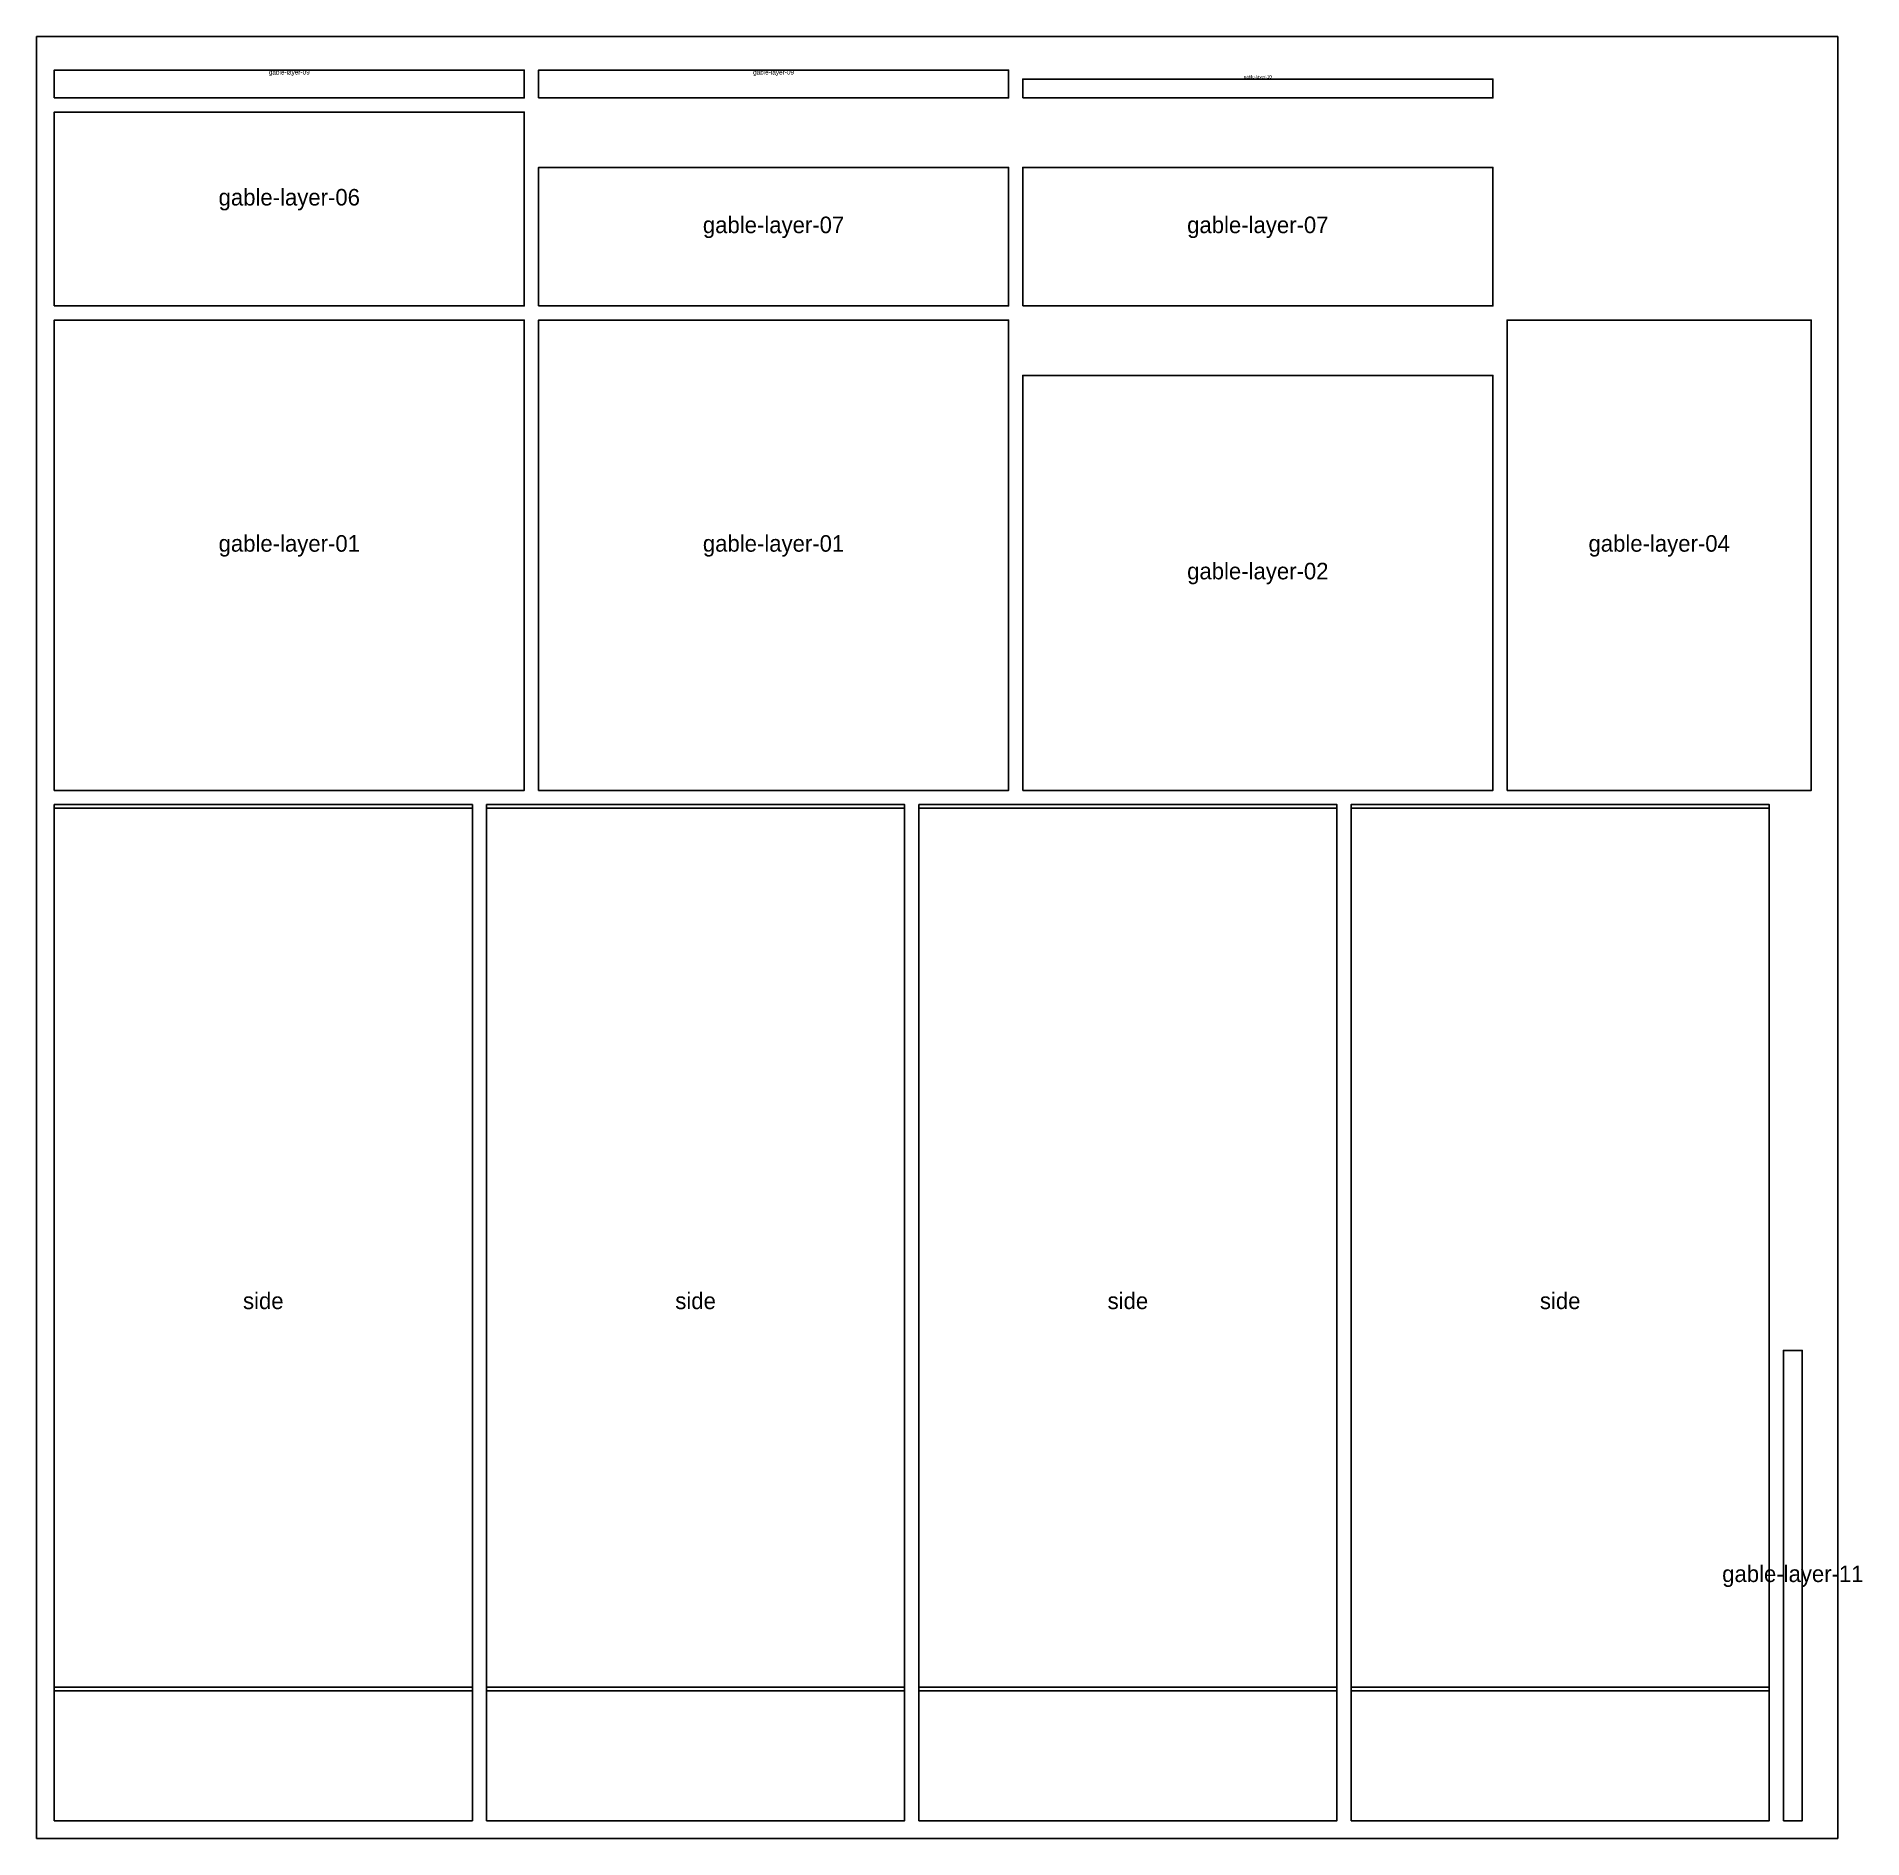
# Model space of a CAD drawing. Header units: millimetres. Extents: x 0 to 1546, y 0 to 1525.
import ezdxf
from ezdxf.enums import TextEntityAlignment as Align

# ---------------------------------------------------------------- set-up
doc = ezdxf.new("R2010")
doc.units = ezdxf.units.MM
for name, color, linetype in [('CUT_OUTSIDE', 7, 'Continuous'), ('NOTES', 8, 'Continuous'), ('POCKET_3MM', 3, 'Continuous')]:
    doc.layers.add(name, color=color, linetype=linetype)

msp = doc.modelspace()

# ---------------------------------------------------------------- linework, layer by layer
at = {"layer": 'CUT_OUTSIDE'}
for points in [[(15, 1473), (413, 1473), (413, 1496.6), (15, 1496.6)], [(425, 1473), (823, 1473), (823, 1496.6), (425, 1496.6)], [(835, 1473), (1233, 1473), (1233, 1489), (835, 1489)], [(15, 1297), (413, 1297), (413, 1461), (15, 1461)], [(425, 1297), (823, 1297), (823, 1414.2), (425, 1414.2)], [(835, 1297), (1233, 1297), (1233, 1414.2), (835, 1414.2)], [(15, 887), (413, 887), (413, 1285), (15, 1285)], [(425, 887), (823, 887), (823, 1285), (425, 1285)], [(1245, 887), (1502.6, 887), (1502.6, 1285), (1245, 1285)], [(835, 887), (1233, 887), (1233, 1238.2), (835, 1238.2)], [(15, 15), (369, 15), (369, 875), (15, 875)], [(381, 15), (735, 15), (735, 875), (381, 875)], [(747, 15), (1101, 15), (1101, 875), (747, 875)], [(1113, 15), (1467, 15), (1467, 875), (1113, 875)], [(1479, 15), (1495, 15), (1495, 413), (1479, 413)]]:
    msp.add_lwpolyline(points, close=True, dxfattribs=at)
at = {"layer": 'NOTES'}
msp.add_lwpolyline([(0, 0), (1525, 0), (1525, 1525), (0, 1525)], close=True, dxfattribs=at)
at = {"layer": 'POCKET_3MM'}
for points in [[(15, 872), (369, 872), (369, 875), (15, 875)], [(381, 872), (735, 872), (735, 875), (381, 875)], [(747, 872), (1101, 872), (1101, 875), (747, 875)], [(1113, 872), (1467, 872), (1467, 875), (1113, 875)], [(15, 125), (369, 125), (369, 128), (15, 128)], [(381, 125), (735, 125), (735, 128), (381, 128)], [(747, 125), (1101, 125), (1101, 128), (747, 128)], [(1113, 125), (1467, 125), (1467, 128), (1113, 128)]]:
    msp.add_lwpolyline(points, close=True, dxfattribs=at)

# ---------------------------------------------------------------- texts
at = {"layer": 'NOTES'}
for s, height, p in [('gable-layer-09', 3.933, (214, 1494.8)), ('gable-layer-09', 3.933, (624, 1494.8)), ('gable-layer-10', 2.667, (1034, 1491)), ('gable-layer-06', 14, (214, 1389)), ('gable-layer-07', 14, (624, 1365.6)), ('gable-layer-07', 14, (1034, 1365.6)), ('gable-layer-01', 14, (214, 1096)), ('gable-layer-01', 14, (624, 1096)), ('gable-layer-04', 14, (1373.8, 1096)), ('gable-layer-02', 14, (1034, 1072.6)), ('side', 14, (192, 455)), ('side', 14, (558, 455)), ('side', 14, (924, 455)), ('side', 14, (1290, 455)), ('gable-layer-11', 14, (1487, 224))]:
    msp.add_text(s, height=height, dxfattribs=at).set_placement(p, align=Align.MIDDLE_CENTER)

doc.saveas('drawing.dxf')
